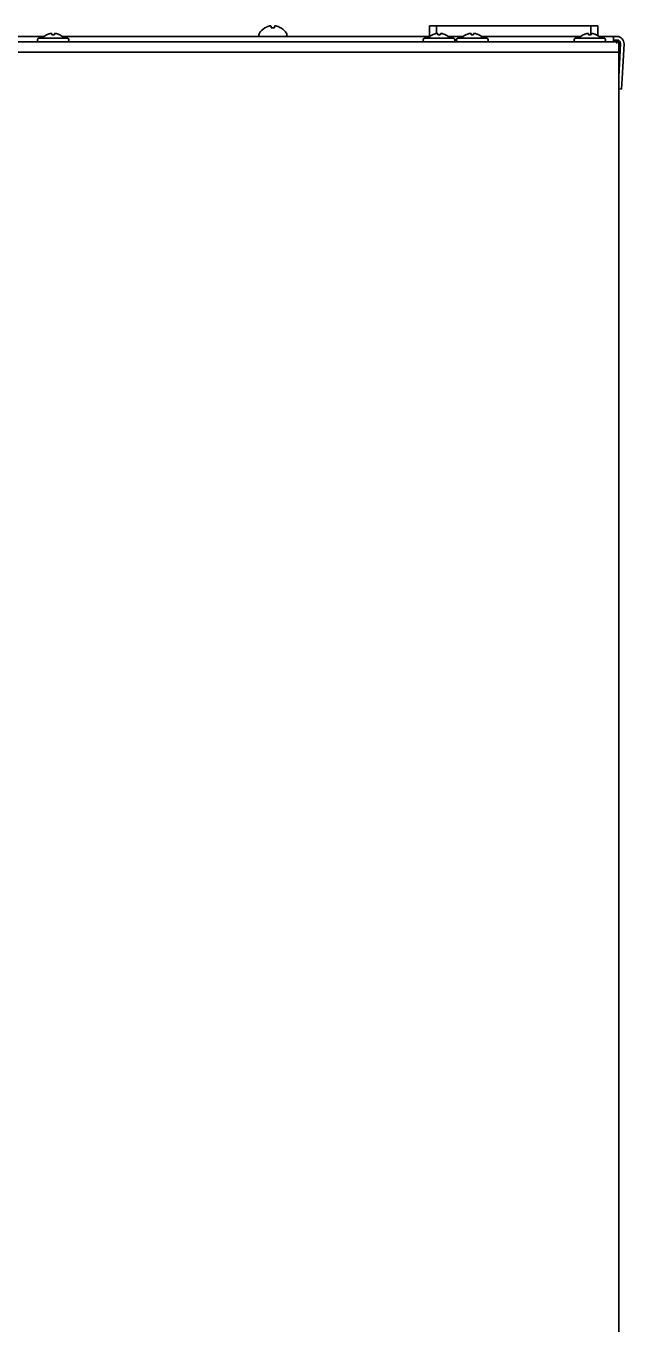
# Model space of a CAD drawing. Header units: inches. Extents: x 885 to 6823, y 710 to 5493.
# Drawn here: x 3096.8 to 3267.3, y 3656.3 to 4026.4 of the extents above; entities that cross this region are included whole.
import ezdxf

# ---------------------------------------------------------------- set-up
doc = ezdxf.new("R2010")
doc.units = ezdxf.units.IN
doc.layers.add('1', color=7, linetype='Continuous', true_color=0xffffff)

msp = doc.modelspace()

# ---------------------------------------------------------------- linework, layer by layer
at = {"layer": '1', "color": 7, "linetype": 'Continuous', "lineweight": 35}
for p, q in [((3211.78, 4023.36), (3211.78, 4026.36)), ((3211.78, 4026.36), (3213.78, 4026.36)), ((3213.78, 4024.25), (3213.78, 4026.36)), ((3257.78, 4026.36), (3213.78, 4026.36)), ((3257.78, 4023.84), (3257.78, 4026.36)), ((3257.78, 4026.36), (3259.78, 4026.36)), ((3259.78, 4023.61), (3259.78, 4026.36)), ((3101.97, 4023.36), (2781.59, 4023.36)), ((3100.03, 4022.46), (3100.03, 4022.26)), ((3100.43, 4022.86), (3108.63, 4022.86)), ((3102.66, 4023.85), (3102.66, 4023.83)), ((3104.16, 4023.83), (3104.16, 4024.23)), ((3104.91, 4024.23), (3104.91, 4023.83)), ((3106.41, 4023.83), (3106.41, 4023.85)), ((3211.97, 4023.36), (3107.08, 4023.36)), ((3109.03, 4022.26), (3109.03, 4022.46)), ((3163.18, 4023.96), (3163.18, 4023.76)), ((3164.88, 4025.8), (3164.88, 4025.83)), ((3169.48, 4025.83), (3169.48, 4025.8)), ((3171.18, 4023.76), (3171.18, 4023.96)), ((3210.03, 4022.46), (3210.03, 4022.26)), ((3210.43, 4022.86), (3218.63, 4022.86)), ((3212.66, 4023.85), (3212.66, 4023.83)), ((3214.16, 4023.83), (3214.16, 4024.23)), ((3214.91, 4024.23), (3214.91, 4023.83)), ((3216.41, 4023.83), (3216.41, 4023.85)), ((3221.48, 4023.36), (3217.08, 4023.36)), ((3219.03, 4022.26), (3219.03, 4022.46)), ((3219.53, 4022.46), (3219.53, 4022.26)), ((3219.93, 4022.86), (3228.13, 4022.86)), ((3222.16, 4023.85), (3222.16, 4023.83)), ((3223.66, 4023.83), (3223.66, 4024.23)), ((3224.41, 4024.23), (3224.41, 4023.83)), ((3225.91, 4023.83), (3225.91, 4023.85)), ((3254.98, 4023.36), (3226.58, 4023.36)), ((3228.53, 4022.26), (3228.53, 4022.46)), ((3253.03, 4022.46), (3253.03, 4022.26)), ((3253.43, 4022.86), (3261.63, 4022.86)), ((3255.66, 4023.85), (3255.66, 4023.83)), ((3257.16, 4023.83), (3257.16, 4024.23)), ((3257.91, 4024.23), (3257.91, 4023.83)), ((3259.41, 4023.83), (3259.41, 4023.85)), ((3264.28, 4023.36), (3260.07, 4023.36)), ((3262.03, 4022.26), (3262.03, 4022.46)), ((3264.28, 4023.36), (3264.28, 4021.86)), ((3264.28, 4023.36), (3265.28, 4023.36)), ((3264.28, 4022.36), (3265.28, 4022.36)), ((2619.78, 4021.86), (3263.78, 4021.86)), ((2619.78, 4018.86), (3263.78, 4018.86)), ((3263.78, 4018.86), (3097.78, 4018.86)), ((3263.78, 4021.86), (3265.78, 4021.86)), ((3265.78, 4018.86), (3263.78, 4018.86)), ((3265.78, 4018.86), (3263.78, 4018.86)), ((3265.78, 4021.86), (3265.78, 4018.86)), ((3266.28, 4021.3), (3265.78, 4011.79)), ((3265.78, 2370.86), (3265.78, 4018.86)), ((3267.28, 4021.25), (3266.76, 4011.35)), ((3266.76, 4011.35), (3266.6, 4008.36)), ((3266.6, 4008.36), (3265.78, 4008.4))]:
    msp.add_line(p, q, dxfattribs=at)
for centre, radius, start, end in [((3100.43, 4022.46), 0.4, 90, 180), ((3100.43, 4022.26), 0.4, 180, 270), ((3104.53, 4020.61), 3.75, 120, 143.1301), ((3104.53, 4020.61), 3.73, 103.5627, 120.1668), ((3104.53, 4020.61), 3.25, 83.3693, 96.6307), ((3104.53, 4020.61), 3.73, 59.8332, 76.4373), ((3104.53, 4020.61), 3.75, 36.8699, 60), ((3108.63, 4022.46), 0.4, 0, 90), ((3108.63, 4022.26), 0.4, 270, 0), ((3163.58, 4023.96), 0.4, 149.6988, 180), ((3163.58, 4023.76), 0.4, 180, 270), ((3167.38, 4021.74), 4.8, 121.3727, 149.6988), ((3166.98, 4021.74), 4.8, 30.3012, 58.6273), ((3170.78, 4023.76), 0.4, 270, 0), ((3170.78, 4023.96), 0.4, 0, 30.3012), ((3210.43, 4022.46), 0.4, 90, 180), ((3210.43, 4022.26), 0.4, 180, 270), ((3214.53, 4020.61), 3.75, 120, 143.1301), ((3214.53, 4020.61), 3.73, 103.5627, 120.1668), ((3214.53, 4020.61), 3.25, 83.3693, 96.6307), ((3214.53, 4020.61), 3.73, 59.8332, 76.4373), ((3214.53, 4020.61), 3.75, 36.8699, 60), ((3218.63, 4022.46), 0.4, 0, 90), ((3218.63, 4022.26), 0.4, 270, 0), ((3219.93, 4022.46), 0.4, 90, 180), ((3219.93, 4022.26), 0.4, 180, 270), ((3224.03, 4020.61), 3.75, 120, 143.1301), ((3224.03, 4020.61), 3.73, 103.5627, 120.1668), ((3224.03, 4020.61), 3.25, 83.3693, 96.6307), ((3224.03, 4020.61), 3.73, 59.8332, 76.4373), ((3224.03, 4020.61), 3.75, 36.8699, 60), ((3228.13, 4022.46), 0.4, 0, 90), ((3228.13, 4022.26), 0.4, 270, 0), ((3253.43, 4022.46), 0.4, 90, 180), ((3253.43, 4022.26), 0.4, 180, 270), ((3257.53, 4020.61), 3.75, 120, 143.1301), ((3257.53, 4020.61), 3.73, 103.5627, 120.1668), ((3257.53, 4020.61), 3.25, 83.3693, 96.6307), ((3257.53, 4020.61), 3.73, 59.8332, 76.4373), ((3257.53, 4020.61), 3.75, 36.8699, 60), ((3261.63, 4022.46), 0.4, 0, 90), ((3261.63, 4022.26), 0.4, 270, 0), ((3265.28, 4021.36), 2, 357, 90), ((3265.28, 4021.36), 1, 357, 90), ((3263.78, 4020.26), 2, 53.1274, 75.5208), ((3263.78, 4020.26), 2, 53.1274, 75.5208)]:
    msp.add_arc(centre, radius, start, end, dxfattribs=at)
for centre, major_axis, start_param, end_param in [((3103.91, 4020.61), (0, -3.64), 3.044426, 3.23876), ((3105.16, 4020.61), (0, 3.64), 6.186018, 6.380352), ((3213.91, 4020.61), (0, -3.64), 3.044426, 3.23876), ((3215.16, 4020.61), (0, 3.64), 6.186018, 6.380352), ((3223.41, 4020.61), (0, -3.64), 3.044426, 3.23876), ((3224.66, 4020.61), (0, 3.64), 6.186018, 6.380352), ((3256.91, 4020.61), (0, -3.64), 3.044426, 3.23876), ((3258.16, 4020.61), (0, 3.64), 6.186018, 6.380352)]:
    msp.add_ellipse(centre, major_axis=major_axis, ratio=0.707107, start_param=start_param, end_param=end_param, dxfattribs=at)
for points in [[(3166.18, 4026.35), (3166.13, 4026.34), (3166.02, 4026.31), (3165.86, 4026.26), (3165.7, 4026.2), (3165.54, 4026.14), (3165.39, 4026.07), (3165.23, 4026), (3165.07, 4025.91), (3164.94, 4025.84), (3164.88, 4025.8)], [(3166.68, 4026.35), (3166.65, 4026.35), (3166.6, 4026.36), (3166.53, 4026.37), (3166.46, 4026.37), (3166.39, 4026.37), (3166.32, 4026.36), (3166.25, 4026.36), (3166.2, 4026.35), (3166.18, 4026.35)], [(3168.18, 4026.35), (3168.16, 4026.35), (3168.11, 4026.36), (3168.04, 4026.36), (3167.97, 4026.37), (3167.89, 4026.37), (3167.82, 4026.36), (3167.75, 4026.36), (3167.7, 4026.35), (3167.68, 4026.35)], [(3167.68, 4026.35), (3167.68, 4026.34), (3167.68, 4026.31), (3167.68, 4026.26), (3167.68, 4026.2), (3167.68, 4026.14), (3167.68, 4026.07), (3167.68, 4026), (3167.68, 4025.91), (3167.68, 4025.84), (3167.68, 4025.8)], [(3167.68, 4025.8), (3167.51, 4025.82), (3167.18, 4025.84), (3166.85, 4025.82), (3166.68, 4025.8)]]:
    msp.add_open_spline(points, degree=3, dxfattribs=at)
for points, knots in [([(3166.68, 4025.8), (3166.68, 4025.92), (3166.68, 4026.03), (3166.68, 4026.17), (3166.68, 4026.21), (3166.68, 4026.29), (3166.68, 4026.32), (3166.68, 4026.35)], [0, 0, 0, 0, 0.5, 0.5, 0.75, 0.75, 1, 1, 1, 1]), ([(3169.48, 4025.8), (3169.28, 4025.92), (3169.07, 4026.03), (3168.74, 4026.17), (3168.63, 4026.21), (3168.41, 4026.29), (3168.3, 4026.32), (3168.18, 4026.35)], [0, 0, 0, 0, 0.5, 0.5, 0.75, 0.75, 1, 1, 1, 1]), ([(3265.28, 4021.36), (3265.26, 4021.43), (3265.21, 4021.56), (3265.15, 4021.77), (3265.08, 4021.97), (3265.01, 4022.17), (3264.96, 4022.33), (3264.92, 4022.42), (3264.91, 4022.45)], [0, 0, 0, 0, 0.181113, 0.362227, 0.54334, 0.724453, 0.905566, 1, 1, 1, 1])]:
    msp.add_open_spline(points, degree=3, knots=knots, dxfattribs=at)

doc.saveas('drawing.dxf')
